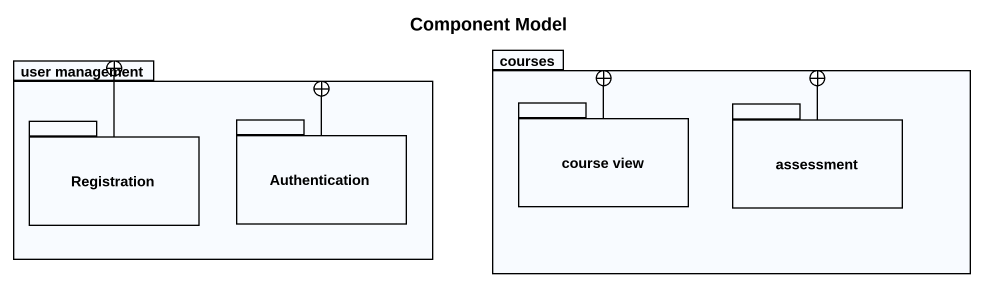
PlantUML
@startuml
title Component Model
package "user management" as user_management {
  package Registration {
  }
  package Authentication {
  }
}
package courses {
  package "course view" as course_view {
  }
  package assessment {
  }
}
Registration -right-+ user_management
Authentication -left-+ user_management
course_view -right-+ courses
assessment -left-+ courses
@enduml
